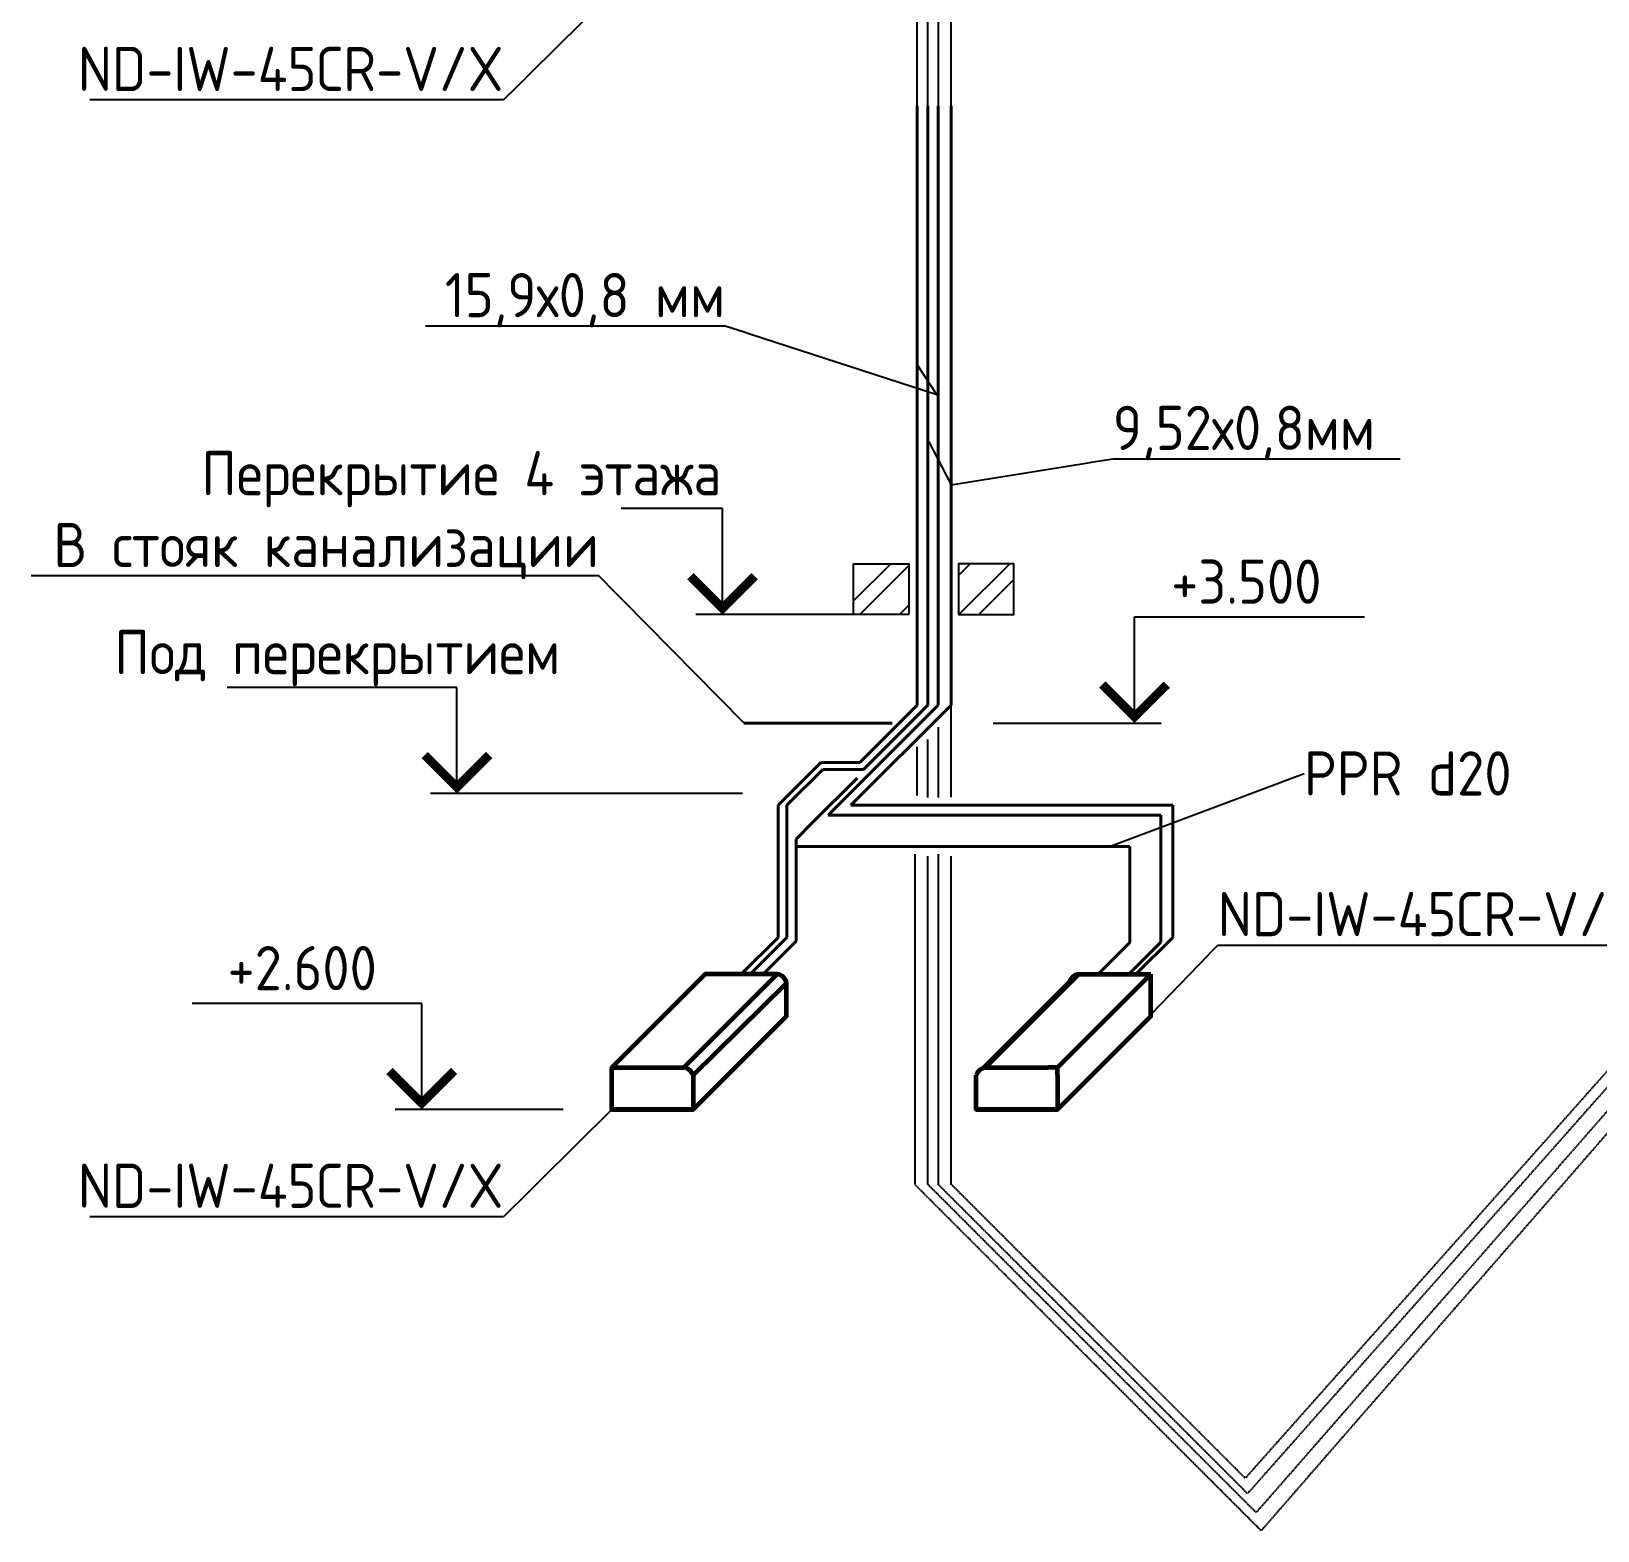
# Model space of a CAD drawing. Header units: millimetres. Extents: x -129048 to 476301, y -5853 to 215316.
# Drawn here: x 29490 to 38351, y 110354 to 118839 of the extents above; entities that cross this region are included whole.
import ezdxf
from ezdxf import colors
from ezdxf.entities.mleader import LeaderData, LeaderLine
from ezdxf.enums import TextEntityAlignment as Align
from ezdxf.math import Vec2, Vec3

# ---------------------------------------------------------------- set-up
doc = ezdxf.new("R2010")
doc.units = ezdxf.units.MM
doc.linetypes.add('ADSK_Штриховая_ш3 п1_5', pattern=[4.5, 3, -1.5])
for name, color, linetype, lineweight in [('GAZLAITER', 1, 'Continuous', 40), ('Дренаж', 36, 'Continuous', 40), ('Кондеи', 6, 'Continuous', 60)]:
    doc.layers.add(name, color=color, linetype=linetype, lineweight=lineweight)
doc.styles.add('PIK', font='isocpeur.ttf', dxfattribs={"width": 0.9, "height": 250})
doc.styles.add('TRAJECTORY_TEXT_STYLE', font='simplex.shx', dxfattribs={"width": 0.65})

# ---------------------------------------------------------------- blocks, each defined once
blk = doc.blocks.new('*U3192')
at = {"color": 0, "linetype": 'ByBlock', "lineweight": -2}
for p, q in [((0, 6), (29, 6)), ((-7.41, 0), (0, 0))]:
    blk.add_line(p, q, dxfattribs=at)
at = {"color": 0, "linetype": 'ByBlock', "lineweight": -2, "ltscale": 100}
blk.add_line((-1.5, 0), (1.5, 0), dxfattribs=at)
blk.add_lwpolyline([(0, 0), (0, 6)], dxfattribs=at)
at = {"color": 0, "linetype": 'ByBlock', "lineweight": -2, "ltscale": 100, "const_width": 0.5}
blk.add_lwpolyline([(1.823, 2.177), (0, 0.354), (-1.823, 2.177)], dxfattribs=at)
at = {"linetype": 'ByBlock', "lineweight": -2, "ltscale": 100, "style": 'TRAJECTORY_TEXT_STYLE', "width": 0.65}
blk.add_attdef('Отм.', text='', height=3.5, dxfattribs=at).set_placement((14.5, 6), align=Align.BOTTOM_CENTER)
at = {"color": 0, "linetype": 'ByBlock', "lineweight": -2, "ltscale": 100, "style": 'TRAJECTORY_TEXT_STYLE', "width": 0.65}
blk.add_attdef('Прим.', text='', height=3.5, dxfattribs=at).set_placement((17.566, 4.803), align=Align.TOP_CENTER)
blk = doc.blocks.new('*U3240')
at = {"color": 0, "linetype": 'ByBlock', "lineweight": -2}
for p, q in [((0, 6), (13, 6)), ((-8.001, 0), (0, 0))]:
    blk.add_line(p, q, dxfattribs=at)
at = {"color": 0, "linetype": 'ByBlock', "lineweight": -2, "ltscale": 100}
blk.add_line((-1.5, 0), (1.5, 0), dxfattribs=at)
blk.add_lwpolyline([(0, 0), (0, 6)], dxfattribs=at)
at = {"color": 0, "linetype": 'ByBlock', "lineweight": -2, "ltscale": 100, "const_width": 0.5}
blk.add_lwpolyline([(1.823, 2.177), (0, 0.354), (-1.823, 2.177)], dxfattribs=at)
at = {"linetype": 'ByBlock', "lineweight": -2, "ltscale": 100, "style": 'TRAJECTORY_TEXT_STYLE', "width": 0.65}
blk.add_attdef('Отм.', text='', height=3.5, dxfattribs=at).set_placement((6.5, 6), align=Align.BOTTOM_CENTER)
at = {"color": 0, "linetype": 'ByBlock', "lineweight": -2, "ltscale": 100, "style": 'TRAJECTORY_TEXT_STYLE', "width": 0.65}
blk.add_attdef('Прим.', text='', height=3.5, dxfattribs=at).set_placement((9.566, 4.803), align=Align.TOP_CENTER)
blk = doc.blocks.new('*U3179')
at = {"color": 0, "linetype": 'ByBlock', "lineweight": -2}
for p, q in [((0, 6), (13, 6)), ((-16.145, 0), (0, 0))]:
    blk.add_line(p, q, dxfattribs=at)
at = {"color": 0, "linetype": 'ByBlock', "lineweight": -2, "ltscale": 100}
blk.add_line((-1.5, 0), (1.5, 0), dxfattribs=at)
blk.add_lwpolyline([(0, 0), (0, 6)], dxfattribs=at)
at = {"color": 0, "linetype": 'ByBlock', "lineweight": -2, "ltscale": 100, "const_width": 0.5}
blk.add_lwpolyline([(1.823, 2.177), (0, 0.354), (-1.823, 2.177)], dxfattribs=at)
at = {"linetype": 'ByBlock', "lineweight": -2, "ltscale": 100, "style": 'TRAJECTORY_TEXT_STYLE', "width": 0.65}
blk.add_attdef('Отм.', text='', height=3.5, dxfattribs=at).set_placement((6.5, 6), align=Align.BOTTOM_CENTER)
at = {"color": 0, "linetype": 'ByBlock', "lineweight": -2, "ltscale": 100, "style": 'TRAJECTORY_TEXT_STYLE', "width": 0.65}
blk.add_attdef('Прим.', text='', height=3.5, dxfattribs=at).set_placement((9.566, 4.803), align=Align.TOP_CENTER)

msp = doc.modelspace()

# ---------------------------------------------------------------- hatches: boundary and pattern name
h = msp.add_hatch()
h.set_pattern_fill('ANSI32', color=256, scale=25)
h.set_pattern_definition([(45, (58849.68, 111699.2), (-168.3798, 168.3798), []), (45, (58961.93, 111699.2), (-168.3798, 168.3798), [])])
h.paths.add_polyline_path([(34453.86289, 115826.3304), (34141.05747, 115826.3304), (34141.05747, 115538.35744), (34453.86289, 115538.35744)])
h.paths.add_polyline_path([(34735.06893, 115826.3304), (34735.06893, 115538.35744), (35047.87435, 115538.35744), (35047.87435, 115826.3304)])

# ---------------------------------------------------------------- linework, layer by layer
for points in [[(34453.86289, 115538.35744), (34141.05747, 115538.35744), (34141.05747, 115826.3304), (34453.86289, 115826.3304)], [(34735.06893, 115538.35744), (35047.87435, 115538.35744), (35047.87435, 115826.3304), (34735.06893, 115826.3304)]]:
    msp.add_lwpolyline(points, close=True)
at = {"layer": 'GAZLAITER', "color": 5}
for p, q in [((34501.92995, 115486.48649), (34501.92995, 118417.63707)), ((34619.89614, 115486.48649), (34619.89614, 118417.63707)), ((34619.89614, 115026.08211), (34619.89614, 115604.30365)), ((34501.92995, 115026.08211), (34501.92995, 115486.48649))]:
    msp.add_line(p, q, dxfattribs=at)
at = {"layer": 'GAZLAITER'}
for p, q in [((34561.48862, 115486.48649), (34561.48862, 118417.63707)), ((34694.11232, 115486.48649), (34694.11232, 118417.63707)), ((34694.11232, 115026.08211), (34694.11232, 115604.30365)), ((34561.48862, 115026.08211), (34561.48862, 115486.48649)), ((34126.86475, 114458.83455), (34694.11232, 115026.08211)), ((34197.08108, 114661.67457), (34561.48862, 115026.08211)), ((33764.44054, 114458.83455), (33967.28055, 114661.67457)), ((33967.28055, 114661.67457), (34197.08108, 114661.67457)), ((33764.44054, 113711.01117), (33764.44054, 114458.83455)), ((35946.85921, 114458.83455), (34126.86475, 114458.83455)), ((33556.5136, 113503.08423), (33764.44054, 113711.01117))]:
    msp.add_line(p, q, dxfattribs=at)
at = {"layer": 'GAZLAITER', "color": 5, "lineweight": 40, "ltscale": 10}
for p, q in [((33997.08273, 114403.2687), (34619.89614, 115026.08211)), ((34177.78629, 114701.93845), (34501.92995, 115026.08211)), ((33714.2143, 114458.83455), (33957.3182, 114701.93845)), ((33957.3182, 114701.93845), (34177.78629, 114701.93845)), ((33714.2143, 113711.01117), (33714.2143, 114458.83455)), ((35879.94176, 114403.2687), (33997.08273, 114403.2687)), ((33506.28736, 113503.08423), (33714.2143, 113711.01117))]:
    msp.add_line(p, q, dxfattribs=at)
at = {"layer": 'Дренаж'}
for p, q in [((34359.29076, 114924.59092), (33521.10321, 114924.59092)), ((33909.32005, 114361.02011), (34161.61666, 114613.31671)), ((33816.0417, 114267.74175), (33909.32005, 114361.02011)), ((33816.0417, 113689.83176), (33816.0417, 114267.74175)), ((35704.48676, 114224.9461), (33816.0417, 114224.9461)), ((33629.29417, 113503.08423), (33816.0417, 113689.83176))]:
    msp.add_line(p, q, dxfattribs=at)
at = {"layer": 'Кондеи', "color": 18, "linetype": 'ADSK_Штриховая_ш3 п1_5', "lineweight": 25, "true_color": 0x000000}
for p, q in [((34501.92995, 118417.63707), (34501.92995, 120498.90807)), ((34561.48862, 118417.63707), (34561.48862, 120496.75827)), ((34619.89614, 120163.17566), (34619.89614, 118417.63707)), ((34694.11232, 118417.63707), (34694.11232, 120144.61399)), ((34694.11232, 114504.78588), (34694.11232, 115026.08211)), ((34619.89614, 114901.19683), (34619.89614, 114503.8197)), ((34501.92995, 114513.74056), (34501.92995, 114789.46376)), ((34561.48862, 114503.62117), (34561.48862, 114831.39911)), ((34487.27245, 114182.65376), (34487.27245, 112314.01296)), ((34561.48862, 112314.01296), (34561.48862, 114171.99739)), ((34619.89614, 114182.65376), (34619.89614, 112314.01296)), ((34694.11232, 112314.01296), (34694.11232, 114171.99739)), ((36447.49389, 110353.79151), (34487.27245, 112314.01296)), ((36419.09193, 110456.40965), (34561.48862, 112314.01296)), ((36370.26934, 110563.63976), (34619.89614, 112314.01296)), ((36357.32926, 110650.79601), (34694.11232, 112314.01296))]:
    msp.add_line(p, q, dxfattribs=at)
at = {"layer": 'Кондеи'}
for p, q in [((33181.21039, 112974.45967), (33709.83496, 113503.08423)), ((33234.3902, 112931.2604), (33763.01476, 113452.43344)), ((33763.01476, 113266.09965), (33763.01476, 113452.43344)), ((34874.11604, 112971.02815), (35365.78439, 113462.6965)), ((35416.15266, 113503.08423), (34887.5281, 112974.45967)), ((35823.38464, 113503.08423), (35294.76007, 112974.45967)), ((35416.15266, 113503.08423), (35823.38464, 113503.08423)), ((35823.38464, 113266.09965), (35823.38464, 113503.08423)), ((35294.76007, 112974.45967), (35241.58027, 112974.45967)), ((35294.76007, 112931.2604), (35294.76007, 112974.45967))]:
    msp.add_line(p, q, dxfattribs=at)
for points in [[(33709.97174, 113503.08423), (33302.60298, 113503.08423), (32773.97841, 112974.45967), (33181.21039, 112974.45967)], [(33234.3902, 112931.2604), (33234.3902, 112737.47508), (32773.97841, 112737.47508), (32773.97841, 112974.45967), (33181.21039, 112974.45967)], [(35294.76007, 112931.2604), (35294.76007, 112737.47508), (34834.34829, 112737.47508), (34834.34829, 112931.2604)], [(34887.5281, 112974.45967), (35241.58027, 112974.45967)], [(34887.5281, 112974.45967), (35241.58027, 112974.45967)]]:
    msp.add_lwpolyline(points, dxfattribs=at)
for points in [[(32773.97841, 112737.47508), (33234.3902, 112737.47508), (33763.01476, 113266.09965), (33234.3902, 112737.47508)], [(34834.34829, 112737.47508), (35294.76007, 112737.47508), (35823.38464, 113266.09965), (35294.76007, 112737.47508)]]:
    msp.add_lwpolyline(points, close=True, dxfattribs=at)
for centre, radius, start, end in [((33702.47726, 113442.13628), 61.40701, 9.653363296, 82.989805168), ((35423.64714, 113442.13628), 61.40701, 97.010194832, 160.438479087), ((33171.34786, 112907.98582), 67.20151, 20.263629314, 81.560757462), ((34897.39063, 112907.98582), 67.20151, 98.439242538, 159.736370686)]:
    msp.add_arc(centre, radius, start, end, dxfattribs=at)

# ---------------------------------------------------------------- block references
ref = msp.add_blockref('*U3192', (33400.06039, 115538.35744), dxfattribs=dict(xscale=-100, yscale=100, zscale=100))
ref.add_attrib('Отм.', 'Перекрытие 4 этажа', dxfattribs={"linetype": 'ByBlock', "lineweight": -2, "ltscale": 100, "height": 250, "style": 'PIK', "width": 0.9}).set_placement((31923.46948, 116138.35744), align=Align.BOTTOM_CENTER)
ref = msp.add_blockref('*U3240', (35731.6887, 114924.59092), dxfattribs=dict(xscale=100, yscale=100, zscale=100))
ref.add_attrib('Отм.', '+3.500', dxfattribs={"linetype": 'ByBlock', "lineweight": -2, "ltscale": 100, "height": 250, "style": 'PIK', "width": 0.9}).set_placement((36363.45006, 115524.59092), align=Align.BOTTOM_CENTER)
ref = msp.add_blockref('*U3179', (31897.87227, 114525.60803), dxfattribs=dict(xscale=-100, yscale=100, zscale=100))
ref.add_attrib('Отм.', 'Под перекрытием', dxfattribs={"linetype": 'ByBlock', "lineweight": -2, "ltscale": 100, "height": 250, "style": 'PIK', "width": 0.9}).set_placement((31221.28136, 115125.60803), align=Align.BOTTOM_CENTER)

# ---------------------------------------------------------------- leaders
at = {"layer": 'Кондеи', "color": 18, "lineweight": 25, "ltscale": 10, "true_color": 0x000000}
ml = msp.add_multileader_mtext('Standard', dxfattribs=at)
ml.set_content('ND-IW-45СR-V/X', color=250, style='PIK')
ml.set_leader_properties()
ml.build(insert=Vec2(0, 0))
ml.multileader.update_dxf_attribs({"text_left_attachment_type": 6, "text_right_attachment_type": 6, "dogleg_length": 0.36, "arrow_head_size": 0.18})
ctx = ml.context
ctx.base_point, ctx.char_height, ctx.arrow_head_size, ctx.landing_gap_size, ctx.plane_origin = Vec3(29821.17402, 118451.2268), 250, 0.18, 0.09, Vec3(33218.66281, 119739.62424)
ctx.left_attachment, ctx.right_attachment, ctx.text_align_type = 6, 6, 2
notes = []
notes.append((ctx, [(0, (1, 1, 0), (32161.71402, 118451.2268), (-1, 0), 0.36, [(0, [(32773.97841, 119057.95526)], 0, [])])]))
ctx.mtext.insert, ctx.mtext.alignment, ctx.mtext.flow_direction = Vec3(32161.26402, 118751.2268), 3, 5
ctx.mtext.has_bg_fill, ctx.mtext.bg_color, ctx.mtext.bg_scale_factor, ctx.mtext.bg_transparency, ctx.mtext.use_window_bg_color = 1, -1027028792, 1.5, 0, 1
for ctx, leaders in notes:
    for number, flags, end, landing, length, lines in leaders:
        leader = LeaderData()
        leader.index, (leader.has_last_leader_line, leader.has_dogleg_vector, leader.attachment_direction) = number, flags
        leader.last_leader_point, leader.dogleg_vector, leader.dogleg_length = Vec3(end), Vec3(landing), length
        for number, points, colour, breaks in lines:
            line = LeaderLine()
            line.index, line.vertices, line.color, line.breaks = number, Vec3.list(points), colors.encode_raw_color(colour), breaks
            leader.lines.append(line)
        ctx.leaders.append(leader)

# ---------------------------------------------------------------- next in the draw order: leaders
at = {"layer": 'GAZLAITER', "color": 18, "lineweight": 25, "ltscale": 10, "true_color": 0x000000}
ml = msp.add_multileader_mtext('Standard', dxfattribs=at)
ml.set_content('15,9х0,8 мм', color=250, style='PIK')
ml.set_leader_properties()
ml.build(insert=Vec2(0, 0))
ml.multileader.update_dxf_attribs({"text_left_attachment_type": 6, "text_right_attachment_type": 6, "dogleg_length": 0.36, "arrow_head_size": 0.18})
ctx = ml.context
ctx.base_point, ctx.char_height, ctx.arrow_head_size, ctx.landing_gap_size, ctx.plane_origin = Vec3(31907.27604, 117171.20627), 250, 0.18, 0.09, Vec3(34442.19401, 116830.96978)
ctx.left_attachment, ctx.right_attachment, ctx.text_align_type = 6, 6, 2
notes = []
notes.append((ctx, [(0, (1, 1, 0), (33415.31604, 117171.20627), (-1, 0), 0.36, [(1, [(34501.92995, 116952.06178), (34612.86297, 116782.52891)], 0, [])])]))
ctx.mtext.insert, ctx.mtext.alignment, ctx.mtext.flow_direction = Vec3(33414.86604, 117471.20627), 3, 5
ctx.mtext.has_bg_fill, ctx.mtext.bg_color, ctx.mtext.bg_scale_factor, ctx.mtext.bg_transparency, ctx.mtext.use_window_bg_color = 1, -1027028792, 1.5, 0, 1
ml = msp.add_multileader_mtext('Standard', dxfattribs=at)
ml.set_content('{\\C256;\\c0;В стояк канализации}', color=1, style='PIK')
ml.set_leader_properties()
ml.build(insert=Vec2(0, 0))
ml.multileader.update_dxf_attribs({"text_right_attachment_type": 6, "dogleg_length": 0.36, "arrow_head_size": 0.18})
ctx = ml.context
ctx.base_point, ctx.char_height, ctx.arrow_head_size, ctx.landing_gap_size, ctx.plane_origin = Vec3(29673.79784, 115913.3791), 250, 0.18, 0.09, Vec3(33521.10321, 114924.59092)
ctx.right_attachment, ctx.text_align_type = 6, 2
notes.append((ctx, [(1, (1, 1, 0), (32700.58784, 115757.1291), (-1, 0), 0.36, [(0, [(33521.10321, 114924.59092)], 0, [])])]))
ctx.mtext.insert, ctx.mtext.alignment, ctx.mtext.flow_direction = Vec3(32700.13784, 116057.1291), 3, 5
ctx.mtext.has_bg_fill, ctx.mtext.bg_color, ctx.mtext.bg_scale_factor, ctx.mtext.bg_transparency, ctx.mtext.use_window_bg_color = 1, -1027028792, 1.5, 0, 1
at = {"layer": 'Кондеи', "color": 18, "lineweight": 25, "ltscale": 10, "true_color": 0x000000}
ml = msp.add_multileader_mtext('Standard', dxfattribs=at)
ml.set_content('ND-IW-45СR-V/X', color=250, style='PIK')
ml.set_leader_properties()
ml.build(insert=Vec2(0, 0))
ml.multileader.update_dxf_attribs({"text_left_attachment_type": 6, "text_right_attachment_type": 6, "dogleg_length": 0.36, "arrow_head_size": 0.18})
ctx = ml.context
ctx.base_point, ctx.char_height, ctx.arrow_head_size, ctx.landing_gap_size, ctx.plane_origin = Vec3(36201.88437, 113668.25743), 250, 0.18, 0.09, Vec3(35559.07236, 113001.78736)
ctx.left_attachment, ctx.right_attachment = 6, 6
notes.append((ctx, [(1, (1, 1, 0), (36201.52437, 113668.25743), (1, 0), 0.36, [(0, [(35559.07236, 113001.78736)], 0, [])])]))
ctx.mtext.insert, ctx.mtext.flow_direction = Vec3(36201.97437, 113968.25743), 5
ctx.mtext.has_bg_fill, ctx.mtext.bg_color, ctx.mtext.bg_scale_factor, ctx.mtext.bg_transparency, ctx.mtext.use_window_bg_color = 1, -1027028792, 1.5, 0, 1
ml = msp.add_multileader_mtext('Standard', dxfattribs=at)
ml.set_content('ND-IW-45СR-V/X', color=250, style='PIK')
ml.set_leader_properties()
ml.build(insert=Vec2(0, 0))
ml.multileader.update_dxf_attribs({"text_left_attachment_type": 6, "text_right_attachment_type": 6, "dogleg_length": 0.36, "arrow_head_size": 0.18})
ctx = ml.context
ctx.base_point, ctx.char_height, ctx.arrow_head_size, ctx.landing_gap_size, ctx.plane_origin = Vec3(29821.17402, 112130.74662), 250, 0.18, 0.09, Vec3(33218.66281, 113419.14407)
ctx.left_attachment, ctx.right_attachment, ctx.text_align_type = 6, 6, 2
notes.append((ctx, [(0, (1, 1, 0), (32161.71402, 112130.74662), (-1, 0), 0.36, [(0, [(32773.97841, 112737.47508)], 0, [])])]))
ctx.mtext.insert, ctx.mtext.alignment, ctx.mtext.flow_direction = Vec3(32161.26402, 112430.74662), 3, 5
ctx.mtext.has_bg_fill, ctx.mtext.bg_color, ctx.mtext.bg_scale_factor, ctx.mtext.bg_transparency, ctx.mtext.use_window_bg_color = 1, -1027028792, 1.5, 0, 1
for ctx, leaders in notes:
    for number, flags, end, landing, length, lines in leaders:
        leader = LeaderData()
        leader.index, (leader.has_last_leader_line, leader.has_dogleg_vector, leader.attachment_direction) = number, flags
        leader.last_leader_point, leader.dogleg_vector, leader.dogleg_length = Vec3(end), Vec3(landing), length
        for number, points, colour, breaks in lines:
            line = LeaderLine()
            line.index, line.vertices, line.color, line.breaks = number, Vec3.list(points), colors.encode_raw_color(colour), breaks
            leader.lines.append(line)
        ctx.leaders.append(leader)

# ---------------------------------------------------------------- next in the draw order: linework, layer by layer
at = {"layer": 'GAZLAITER', "color": 5, "lineweight": 40, "ltscale": 10}
for p, q in [((35879.94176, 113685.02675), (35879.94176, 114403.2687)), ((35697.99924, 113503.08423), (35879.94176, 113685.02675))]:
    msp.add_line(p, q, dxfattribs=at)
at = {"layer": 'GAZLAITER'}
for p, q in [((35946.85921, 113711.01117), (35946.85921, 114458.83455)), ((35738.93227, 113503.08423), (35946.85921, 113711.01117))]:
    msp.add_line(p, q, dxfattribs=at)
at = {"layer": 'Дренаж'}
for p, q in [((35704.48676, 113681.76662), (35704.48676, 114224.9461)), ((35525.80437, 113503.08423), (35704.48676, 113681.76662))]:
    msp.add_line(p, q, dxfattribs=at)
at = {"layer": 'Кондеи', "color": 18, "linetype": 'ADSK_Штриховая_ш3 п1_5', "lineweight": 25, "true_color": 0x000000}
for p, q in [((43747.61191, 118965.85536), (36357.32926, 110650.79601)), ((43673.39574, 118815.68968), (36370.26934, 110563.63976)), ((43614.98822, 118687.78039), (36419.09193, 110456.40965)), ((43555.42954, 118519.55019), (36447.49389, 110353.79151))]:
    msp.add_line(p, q, dxfattribs=at)

# ---------------------------------------------------------------- next in the draw order: block references
ref = msp.add_blockref('*U3240', (31699.13169, 112737.47508), dxfattribs=dict(xscale=-100, yscale=100, zscale=100))
ref.add_attrib('Отм.', '+2.600', dxfattribs={"linetype": 'ByBlock', "lineweight": -2, "ltscale": 100, "height": 250, "style": 'PIK', "width": 0.9}).set_placement((31022.54078, 113337.47508), align=Align.BOTTOM_CENTER)

# ---------------------------------------------------------------- next in the draw order: leaders
at = {"layer": 'GAZLAITER', "color": 18, "lineweight": 25, "ltscale": 10, "true_color": 0x000000}
ml = msp.add_multileader_mtext('Standard', dxfattribs=at)
ml.set_content('9,52х0,8мм', color=250, style='PIK')
ml.set_leader_properties()
ml.build(insert=Vec2(0, 0))
ml.multileader.update_dxf_attribs({"text_left_attachment_type": 6, "text_right_attachment_type": 6, "dogleg_length": 0.36, "arrow_head_size": 0.18})
ctx = ml.context
ctx.base_point, ctx.char_height, ctx.arrow_head_size, ctx.landing_gap_size, ctx.plane_origin = Vec3(35608.00806, 116419.97086), 250, 0.18, 0.09, Vec3(32825.02258, 116701.02918)
ctx.left_attachment, ctx.right_attachment = 6, 6
notes = []
notes.append((ctx, [(0, (1, 1, 0), (35607.64806, 116419.97086), (1, 0), 0.36, [(1, [(34567.81921, 116515.12848), (34694.11232, 116272.10357)], 0, [])])]))
ctx.mtext.insert, ctx.mtext.flow_direction = Vec3(35608.09806, 116719.97086), 5
ctx.mtext.has_bg_fill, ctx.mtext.bg_color, ctx.mtext.bg_scale_factor, ctx.mtext.bg_transparency, ctx.mtext.use_window_bg_color = 1, -1027028792, 1.5, 0, 1
ml = msp.add_multileader_mtext('Standard', dxfattribs=at)
ml.set_content('PPR d20', color=(0, 0, 0), style='PIK')
ml.set_leader_properties()
ml.build(insert=Vec2(0, 0))
ml.multileader.update_dxf_attribs({"text_right_attachment_type": 6, "dogleg_length": 0.36, "arrow_head_size": 0.18})
ctx = ml.context
ctx.base_point, ctx.char_height, ctx.arrow_head_size, ctx.landing_gap_size, ctx.plane_origin = Vec3(36690.2395, 114639.15965), 250, 0.18, 0.09, Vec3(28504.21898, 114480.15417)
ctx.right_attachment = 6
notes.append((ctx, [(1, (1, 1, 0), (36689.8795, 114639.15965), (1, 0), 0.36, [(0, [(35589.03555, 114224.9461)], 0, [])])]))
ctx.mtext.insert, ctx.mtext.flow_direction = Vec3(36690.3295, 114764.25435), 5
ctx.mtext.has_bg_fill, ctx.mtext.bg_color, ctx.mtext.bg_scale_factor, ctx.mtext.bg_transparency, ctx.mtext.use_window_bg_color = 1, -1027028792, 1.5, 0, 1
for ctx, leaders in notes:
    for number, flags, end, landing, length, lines in leaders:
        leader = LeaderData()
        leader.index, (leader.has_last_leader_line, leader.has_dogleg_vector, leader.attachment_direction) = number, flags
        leader.last_leader_point, leader.dogleg_vector, leader.dogleg_length = Vec3(end), Vec3(landing), length
        for number, points, colour, breaks in lines:
            line = LeaderLine()
            line.index, line.vertices, line.color, line.breaks = number, Vec3.list(points), colors.encode_raw_color(colour), breaks
            leader.lines.append(line)
        ctx.leaders.append(leader)

doc.saveas('drawing.dxf')
